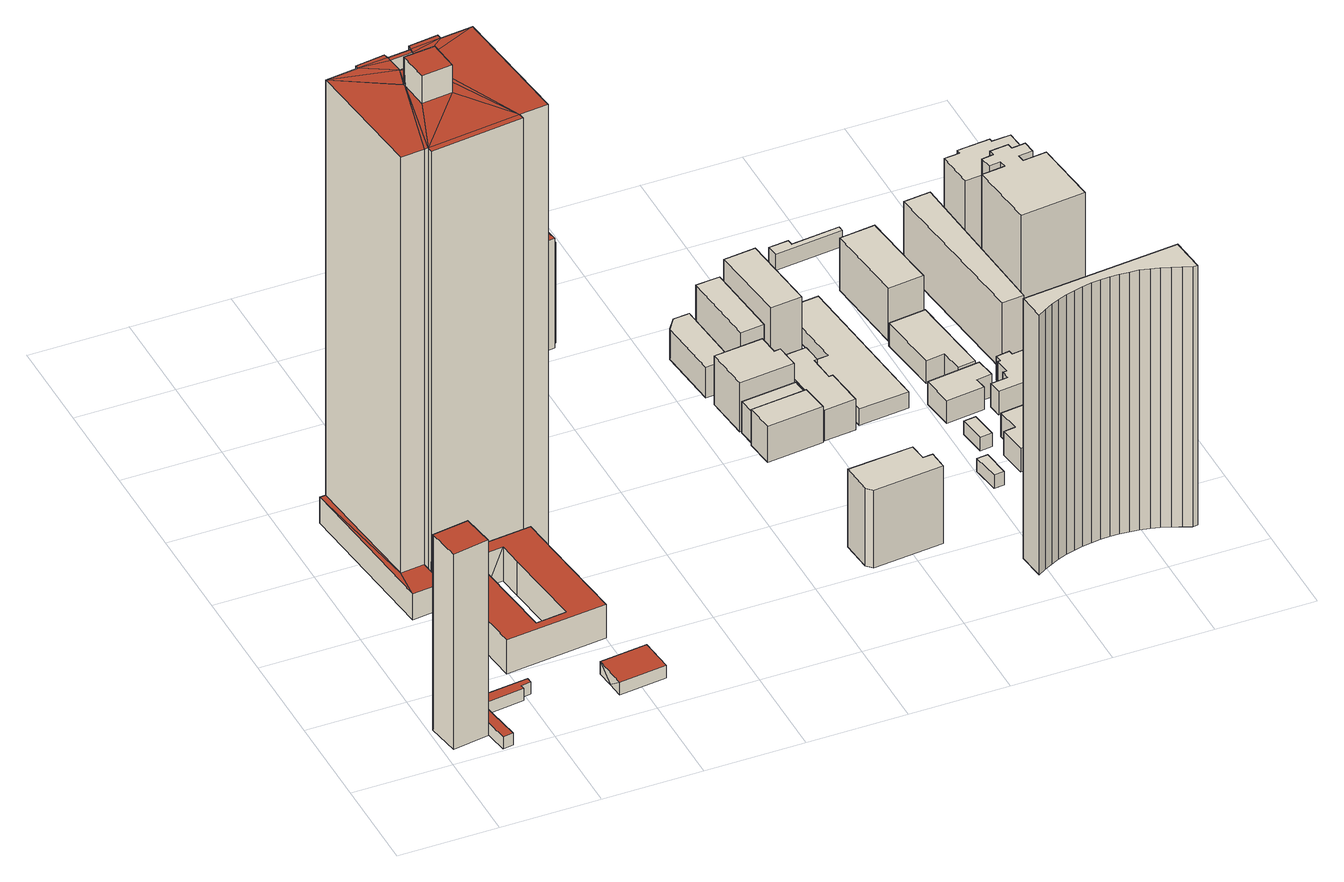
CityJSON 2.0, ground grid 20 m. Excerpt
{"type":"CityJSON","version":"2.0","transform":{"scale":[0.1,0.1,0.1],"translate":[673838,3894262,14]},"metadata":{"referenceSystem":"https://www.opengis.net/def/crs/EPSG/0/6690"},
"CityObjects":{
"building1":{"type":"Building","attributes":{"class":"3002","usage":"412","measuredHeight":44,"storeysAboveGround":1,"BuildingDetailAttribute.totalFloorArea":53.48,"BuildingDetailAttribute.buildingFootprintArea":53.48,"BuildingDetailAttribute.buildingRoofEdgeArea":53.48,"BuildingDetailAttribute.urbanPlanType":"21","BuildingDetailAttribute.landUseType":"211","BuildingDetailAttribute.surveyYear":2021,"BuildingIDAttribute.prefecture":"23","BuildingIDAttribute.city":"23102"},"address":[{"country":"日本","locality":"愛知県名古屋市"}],"geometry":[{"type":"Solid","lod":"2","boundaries":[[[[0,1,2,3]],[[1,4,5,2]],[[4,1,0,6]],[[6,0,3,7]],[[2,5,7,3]],[[4,6,7,5]]]],"semantics":{"surfaces":[{"type":"GroundSurface"},{"type":"WallSurface"},{"type":"RoofSurface"}],"values":[[0,1,1,1,1,2]]}}]},
"building2":{"type":"Building","attributes":{"class":"3003","usage":"412","measuredHeight":2.7,"storeysAboveGround":1,"BuildingDetailAttribute.totalFloorArea":40.53,"BuildingDetailAttribute.buildingFootprintArea":40.53,"BuildingDetailAttribute.buildingRoofEdgeArea":40.53,"BuildingDetailAttribute.urbanPlanType":"21","BuildingDetailAttribute.landUseType":"211","BuildingDetailAttribute.surveyYear":2021,"BuildingIDAttribute.prefecture":"23","BuildingIDAttribute.city":"23102"},"address":[{"country":"日本","locality":"愛知県名古屋市"}],"geometry":[{"type":"Solid","lod":"2","boundaries":[[[[8,9,10,11,12,13,14,15,16]],[[17,16,15,18]],[[13,19,14]],[[15,14,18]],[[14,19,18]],[[12,20,19,13]],[[20,12,11,21]],[[21,11,10,22]],[[9,23,22,10]],[[23,9,8,24]],[[16,17,24,8]],[[18,19,20,21,22,23,24,17]]]],"semantics":{"surfaces":[{"type":"GroundSurface"},{"type":"WallSurface"},{"type":"RoofSurface"}],"values":[[0,1,1,1,1,1,1,1,1,1,1,2]]}}]},
"building3":{"type":"Building","attributes":{"class":"3003","usage":"412","measuredHeight":7.5,"storeysAboveGround":1,"BuildingDetailAttribute.totalFloorArea":406.73,"BuildingDetailAttribute.buildingFootprintArea":406.73,"BuildingDetailAttribute.buildingRoofEdgeArea":406.73,"BuildingDetailAttribute.urbanPlanType":"21","BuildingDetailAttribute.landUseType":"211","BuildingDetailAttribute.surveyYear":2021,"BuildingIDAttribute.prefecture":"23","BuildingIDAttribute.city":"23102"},"address":[{"country":"日本","locality":"愛知県名古屋市"}],"geometry":[{"type":"Solid","lod":"2","boundaries":[[[[25,26,27,28,29,30,31],[32,33,34,35,36,37,38,39,40]],[[38,41,39]],[[40,39,42]],[[39,41,42]],[[36,43,37]],[[38,37,41]],[[37,43,41]],[[35,44,43,36]],[[45,26,25,46]],[[27,26,45]],[[47,28,27]],[[47,27,45]],[[46,25,31,48]],[[30,49,48,31]],[[29,50,49,30]],[[51,32,40,42]],[[52,33,32,51]],[[28,47,50,29]],[[34,33,52]],[[44,35,34]],[[44,34,52]],[[50,47,45,46,48,49],[41,43,44,52,51,42]]]],"semantics":{"surfaces":[{"type":"GroundSurface"},{"type":"WallSurface"},{"type":"RoofSurface"}],"values":[[0,1,1,1,1,1,1,1,1,1,1,1,1,1,1,1,1,1,1,1,1,2]]}}]},
"building4":{"type":"Building","attributes":{"class":"3002","usage":"412","measuredHeight":105.5,"storeysAboveGround":31,"BuildingDetailAttribute.totalFloorArea":27051.75,"BuildingDetailAttribute.buildingFootprintArea":872.64,"BuildingDetailAttribute.buildingRoofEdgeArea":872.64,"BuildingDetailAttribute.urbanPlanType":"21","BuildingDetailAttribute.landUseType":"211","BuildingDetailAttribute.surveyYear":2021,"BuildingIDAttribute.prefecture":"23","BuildingIDAttribute.city":"23102"},"address":[{"country":"日本","locality":"愛知県名古屋市東区泉一丁目１２０７"}],"geometry":[{"type":"Solid","lod":"2","boundaries":[[[[53,54,55,56,57,58,59,60,61,62,63,64,65,66,67,68,69,70,71,72,73,74,75]],[[76,77,78]],[[78,77,79]],[[79,77,80,81]],[[77,82,83,84]],[[77,76,85]],[[77,85,82]],[[84,83,86,87]],[[81,80,87,86]],[[70,88,71]],[[72,71,89]],[[71,88,89]],[[69,90,88,70]],[[91,92,93,94]],[[95,96,94,93]],[[97,98,96,95]],[[68,99,90,69]],[[67,100,99,68]],[[66,65,101]],[[100,67,66]],[[100,66,101]],[[102,103,101,65]],[[64,102,65]],[[63,104,102,64]],[[103,102,105,106]],[[106,105,107,108]],[[108,107,59,109]],[[107,60,59]],[[109,59,58,110]],[[110,58,57,111]],[[56,112,111,57]],[[112,56,55,113]],[[53,114,54]],[[55,54,113]],[[54,114,113]],[[75,115,114,53]],[[74,116,115,75]],[[73,117,116,74]],[[117,73,72,89]],[[104,63,62,118]],[[118,62,61,119]],[[60,107,119,61]],[[98,97,92,91]],[[77,84,87,80]],[[91,94,115]],[[94,112,113,114]],[[89,91,115]],[[117,89,115,116]],[[88,91,89]],[[115,94,114]],[[109,110,111,112]],[[100,101,90,99]],[[90,101,98]],[[101,103,96]],[[98,101,96]],[[90,98,91,88]],[[96,79,81]],[[94,81,112]],[[94,96,81]],[[82,109,83]],[[83,109,86]],[[86,109,112]],[[81,86,112]],[[76,78,96]],[[103,76,96]],[[76,103,85]],[[103,106,108,85]],[[108,109,82]],[[85,108,82]],[[78,79,96]],[[105,118,119,107]],[[102,104,105]],[[104,118,105]],[[97,95,93,92]]]],"semantics":{"surfaces":[{"type":"GroundSurface"},{"type":"WallSurface"},{"type":"RoofSurface"}],"values":[[0,1,1,1,1,1,1,1,1,1,1,1,1,1,1,1,1,1,1,1,1,1,1,1,1,1,1,1,1,1,1,1,1,1,1,1,1,1,1,1,1,1,1,2,2,2,2,2,2,2,2,2,2,2,2,2,2,2,2,2,2,2,2,2,2,2,2,2,2,2,2,2,2,2]]}}]},
"building5":{"type":"Building","attributes":{"class":"3001","usage":"401","measuredHeight":2.8,"storeysAboveGround":1,"BuildingDetailAttribute.totalFloorArea":68.76,"BuildingDetailAttribute.buildingFootprintArea":68.76,"BuildingDetailAttribute.buildingRoofEdgeArea":68.76,"BuildingDetailAttribute.urbanPlanType":"21","BuildingDetailAttribute.landUseType":"212","BuildingDetailAttribute.surveyYear":2021,"BuildingIDAttribute.prefecture":"23","BuildingIDAttribute.city":"23102"},"address":[{"country":"日本","locality":"愛知県名古屋市"}],"geometry":[{"type":"Solid","lod":"2","boundaries":[[[[120,121,122,123,124]],[[122,125,126,123]],[[121,120,127]],[[125,122,121]],[[125,121,127]],[[127,120,124,128]],[[123,126,128,124]],[[125,127,128,126]]]],"semantics":{"surfaces":[{"type":"GroundSurface"},{"type":"WallSurface"},{"type":"RoofSurface"}],"values":[[0,1,1,1,1,1,1,2]]}}]},
"building6":{"type":"Building","attributes":{"class":"3003","usage":"412","measuredHeight":3.6,"storeysAboveGround":1,"BuildingDetailAttribute.totalFloorArea":68.07,"BuildingDetailAttribute.buildingFootprintArea":68.07,"BuildingDetailAttribute.buildingRoofEdgeArea":68.07,"BuildingDetailAttribute.urbanPlanType":"21","BuildingDetailAttribute.landUseType":"211","BuildingDetailAttribute.surveyYear":2021,"BuildingIDAttribute.prefecture":"23","BuildingIDAttribute.city":"23102"},"address":[{"country":"日本","locality":"愛知県名古屋市"}],"geometry":[{"type":"Solid","lod":"2","boundaries":[[[[129,130,131,132,133,134]],[[131,135,132]],[[133,132,136]],[[132,135,136]],[[130,129,137]],[[135,131,130]],[[135,130,137]],[[137,129,134,138]],[[133,136,138,134]],[[135,137,138,136]]]],"semantics":{"surfaces":[{"type":"GroundSurface"},{"type":"WallSurface"},{"type":"RoofSurface"}],"values":[[0,1,1,1,1,1,1,1,1,2]]}}]},
"building7":{"type":"Building","attributes":{"class":"3002","usage":"401","measuredHeight":9.6,"storeysAboveGround":3,"BuildingDetailAttribute.totalFloorArea":120.57,"BuildingDetailAttribute.buildingFootprintArea":40.19,"BuildingDetailAttribute.buildingRoofEdgeArea":40.19,"BuildingDetailAttribute.urbanPlanType":"21","BuildingDetailAttribute.landUseType":"212","BuildingDetailAttribute.surveyYear":2021,"BuildingIDAttribute.prefecture":"23","BuildingIDAttribute.city":"23102"},"address":[{"country":"日本","locality":"愛知県名古屋市"}],"geometry":[{"type":"Solid","lod":"2","boundaries":[[[[139,140,141,142,143,144]],[[141,145,146,142]],[[140,139,147]],[[145,141,140]],[[145,140,147]],[[147,139,144,148]],[[142,146,143]],[[144,143,148]],[[143,146,148]],[[145,147,148,146]]]],"semantics":{"surfaces":[{"type":"GroundSurface"},{"type":"WallSurface"},{"type":"RoofSurface"}],"values":[[0,1,1,1,1,1,1,1,1,2]]}}]},
"building8":{"type":"Building","attributes":{"class":"3002","usage":"414","measuredHeight":27.9,"storeysAboveGround":9,"BuildingDetailAttribute.totalFloorArea":1852.82,"BuildingDetailAttribute.buildingFootprintArea":205.87,"BuildingDetailAttribute.buildingRoofEdgeArea":205.87,"BuildingDetailAttribute.urbanPlanType":"21","BuildingDetailAttribute.landUseType":"211","BuildingDetailAttribute.surveyYear":2021,"BuildingIDAttribute.prefecture":"23","BuildingIDAttribute.city":"23102"},"address":[{"country":"日本","locality":"愛知県名古屋市"}],"geometry":[{"type":"Solid","lod":"2","boundaries":[[[[149,150,151,152,153,154,155,156,157,158,159,160,161,162,163,164,165]],[[149,166,167,150]],[[165,168,166,149]],[[163,169,164]],[[164,169,170]],[[168,164,170]],[[165,164,168]],[[151,150,167]],[[171,152,151]],[[171,151,167]],[[158,172,173,159]],[[157,174,172,158]],[[174,157,156,175]],[[175,156,155,176]],[[177,175,176]],[[176,155,154,178]],[[179,180,181]],[[160,182,180,161]],[[180,182,181]],[[161,180,162]],[[163,162,169]],[[162,180,169]],[[159,173,182,160]],[[178,154,153,183]],[[175,177,184,185]],[[185,184,179]],[[168,170,171]],[[171,170,183]],[[152,171,153]],[[153,171,183]],[[166,168,171,167]],[[174,175,173]],[[172,174,173]],[[173,175,185]],[[173,185,179]],[[173,179,181]],[[182,173,181]],[[177,176,186,184]],[[176,178,186]],[[186,178,183]],[[170,186,183]],[[184,186,169]],[[180,179,169]],[[179,184,169]],[[169,186,170]]]],"semantics":{"surfaces":[{"type":"GroundSurface"},{"type":"WallSurface"},{"type":"RoofSurface"}],"values":[[0,1,1,1,1,1,1,1,1,1,1,1,1,1,1,1,1,1,1,1,1,1,1,1,1,1,1,1,1,1,2,2,2,2,2,2,2,2,2,2,2,2,2,2,2]]}}]},
"building9":{"type":"Building","attributes":{"class":"3002","usage":"401","measuredHeight":21.5,"storeysAboveGround":5,"BuildingDetailAttribute.totalFloorArea":544.57,"BuildingDetailAttribute.buildingFootprintArea":108.91,"BuildingDetailAttribute.buildingRoofEdgeArea":108.91,"BuildingDetailAttribute.urbanPlanType":"21","BuildingDetailAttribute.landUseType":"212","BuildingDetailAttribute.surveyYear":2021,"BuildingIDAttribute.prefecture":"23","BuildingIDAttribute.city":"23102"},"address":[{"country":"日本","locality":"愛知県名古屋市"}],"geometry":[{"type":"Solid","lod":"1","boundaries":[[[[187,188,189,190,191,192,193]],[[192,194,195,193]],[[191,196,194,192]],[[190,197,196,191]],[[189,198,197,190]],[[188,199,198,189]],[[187,200,199,188]],[[193,195,200,187]],[[194,196,197,198,199,200,195]]]]}]},
"building10":{"type":"Building","attributes":{"class":"3001","usage":"402","measuredHeight":10.1,"storeysAboveGround":2,"BuildingDetailAttribute.totalFloorArea":133.74,"BuildingDetailAttribute.buildingFootprintArea":66.87,"BuildingDetailAttribute.buildingRoofEdgeArea":66.87,"BuildingDetailAttribute.urbanPlanType":"21","BuildingDetailAttribute.landUseType":"212","BuildingDetailAttribute.surveyYear":2021,"BuildingIDAttribute.prefecture":"23","BuildingIDAttribute.city":"23102"},"address":[{"country":"日本","locality":"愛知県名古屋市"}],"geometry":[{"type":"Solid","lod":"1","boundaries":[[[[201,202,203,204]],[[203,205,206,204]],[[202,207,205,203]],[[201,208,207,202]],[[204,206,208,201]],[[205,207,208,206]]]]}]},
"building11":{"type":"Building","attributes":{"class":"3001","usage":"413","measuredHeight":8,"storeysAboveGround":2,"BuildingDetailAttribute.totalFloorArea":84.45,"BuildingDetailAttribute.buildingFootprintArea":42.22,"BuildingDetailAttribute.buildingRoofEdgeArea":42.22,"BuildingDetailAttribute.urbanPlanType":"21","BuildingDetailAttribute.landUseType":"212","BuildingDetailAttribute.surveyYear":2021,"BuildingIDAttribute.prefecture":"23","BuildingIDAttribute.city":"23102"},"address":[{"country":"日本","locality":"愛知県名古屋市"}],"geometry":[{"type":"Solid","lod":"1","boundaries":[[[[209,210,211,212]],[[211,213,214,212]],[[210,215,213,211]],[[209,216,215,210]],[[212,214,216,209]],[[213,215,216,214]]]]}]},
"building12":{"type":"Building","attributes":{"class":"3001","usage":"413","measuredHeight":8.9,"storeysAboveGround":2,"BuildingDetailAttribute.totalFloorArea":152.44,"BuildingDetailAttribute.buildingFootprintArea":76.22,"BuildingDetailAttribute.buildingRoofEdgeArea":76.22,"BuildingDetailAttribute.urbanPlanType":"21","BuildingDetailAttribute.landUseType":"212","BuildingDetailAttribute.surveyYear":2021,"BuildingIDAttribute.prefecture":"23","BuildingIDAttribute.city":"23102"},"address":[{"country":"日本","locality":"愛知県名古屋市"}],"geometry":[{"type":"Solid","lod":"1","boundaries":[[[[217,218,219,220,221]],[[220,222,223,221]],[[219,224,222,220]],[[218,225,224,219]],[[217,226,225,218]],[[221,223,226,217]],[[222,224,225,226,223]]]]}]},
"building13":{"type":"Building","attributes":{"class":"3002","usage":"401","measuredHeight":13,"storeysAboveGround":3,"BuildingDetailAttribute.totalFloorArea":289.92,"BuildingDetailAttribute.buildingFootprintArea":96.64,"BuildingDetailAttribute.buildingRoofEdgeArea":96.64,"BuildingDetailAttribute.urbanPlanType":"21","BuildingDetailAttribute.landUseType":"212","BuildingDetailAttribute.surveyYear":2021,"BuildingIDAttribute.prefecture":"23","BuildingIDAttribute.city":"23102"},"address":[{"country":"日本","locality":"愛知県名古屋市"}],"geometry":[{"type":"Solid","lod":"1","boundaries":[[[[227,228,229,230,231,232]],[[231,233,234,232]],[[230,235,233,231]],[[229,236,235,230]],[[228,237,236,229]],[[227,238,237,228]],[[232,234,238,227]],[[233,235,236,237,238,234]]]]}]},
"building14":{"type":"Building","attributes":{"class":"3002","usage":"401","measuredHeight":13.8,"storeysAboveGround":4,"BuildingDetailAttribute.totalFloorArea":308.63,"BuildingDetailAttribute.buildingFootprintArea":77.16,"BuildingDetailAttribute.buildingRoofEdgeArea":77.16,"BuildingDetailAttribute.urbanPlanType":"21","BuildingDetailAttribute.landUseType":"212","BuildingDetailAttribute.surveyYear":2021,"BuildingIDAttribute.prefecture":"23","BuildingIDAttribute.city":"23102"},"address":[{"country":"日本","locality":"愛知県名古屋市"}],"geometry":[{"type":"Solid","lod":"1","boundaries":[[[[239,240,241,242]],[[241,243,244,242]],[[240,245,243,241]],[[239,246,245,240]],[[242,244,246,239]],[[243,245,246,244]]]]}]},
"building15":{"type":"Building","attributes":{"class":"3001","usage":"401","measuredHeight":8.9,"storeysAboveGround":2,"BuildingDetailAttribute.totalFloorArea":220.15,"BuildingDetailAttribute.buildingFootprintArea":110.07,"BuildingDetailAttribute.buildingRoofEdgeArea":110.07,"BuildingDetailAttribute.urbanPlanType":"21","BuildingDetailAttribute.landUseType":"212","BuildingDetailAttribute.surveyYear":2021,"BuildingIDAttribute.prefecture":"23","BuildingIDAttribute.city":"23102"},"address":[{"country":"日本","locality":"愛知県名古屋市"}],"geometry":[{"type":"Solid","lod":"1","boundaries":[[[[247,248,249,250,251,252,253,254]],[[253,255,256,254]],[[252,257,255,253]],[[251,258,257,252]],[[250,259,258,251]],[[249,260,259,250]],[[248,261,260,249]],[[247,262,261,248]],[[254,256,262,247]],[[255,257,258,259,260,261,262,256]]]]}]},
"building16":{"type":"Building","attributes":{"class":"3002","usage":"401","measuredHeight":16.8,"storeysAboveGround":5,"BuildingDetailAttribute.totalFloorArea":537.9,"BuildingDetailAttribute.buildingFootprintArea":107.58,"BuildingDetailAttribute.buildingRoofEdgeArea":107.58,"BuildingDetailAttribute.urbanPlanType":"21","BuildingDetailAttribute.landUseType":"212","BuildingDetailAttribute.surveyYear":2021,"BuildingIDAttribute.prefecture":"23","BuildingIDAttribute.city":"23102"},"address":[{"country":"日本","locality":"愛知県名古屋市"}],"geometry":[{"type":"Solid","lod":"1","boundaries":[[[[263,264,265,266]],[[265,267,268,266]],[[264,269,267,265]],[[263,270,269,264]],[[266,268,270,263]],[[267,269,270,268]]]]}]},
"building17":{"type":"Building","attributes":{"class":"9999","usage":"461","measuredHeight":3,"storeysAboveGround":9999,"BuildingDetailAttribute.totalFloorArea":-9999,"BuildingDetailAttribute.buildingFootprintArea":-9999,"BuildingDetailAttribute.buildingRoofEdgeArea":12.7,"BuildingDetailAttribute.urbanPlanType":"21","BuildingDetailAttribute.landUseType":"222","BuildingDetailAttribute.surveyYear":2021,"BuildingIDAttribute.prefecture":"23","BuildingIDAttribute.city":"23102"},"geometry":[{"type":"Solid","lod":"1","boundaries":[[[[271,272,273,274]],[[273,275,276,274]],[[272,277,275,273]],[[271,278,277,272]],[[274,276,278,271]],[[275,277,278,276]]]]}]},
"building18":{"type":"Building","attributes":{"class":"3003","usage":"431","measuredHeight":3.9,"storeysAboveGround":2,"BuildingDetailAttribute.totalFloorArea":557.17,"BuildingDetailAttribute.buildingFootprintArea":278.58,"BuildingDetailAttribute.buildingRoofEdgeArea":278.58,"BuildingDetailAttribute.urbanPlanType":"21","BuildingDetailAttribute.landUseType":"213","BuildingDetailAttribute.surveyYear":2021,"BuildingIDAttribute.prefecture":"23","BuildingIDAttribute.city":"23102"},"address":[{"country":"日本","locality":"愛知県名古屋市"}],"geometry":[{"type":"Solid","lod":"1","boundaries":[[[[279,280,281,282,283,284]],[[283,285,286,284]],[[282,287,285,283]],[[281,288,287,282]],[[280,289,288,281]],[[279,290,289,280]],[[284,286,290,279]],[[285,287,288,289,290,286]]]]}]},
"building19":{"type":"Building","attributes":{"class":"9999","usage":"414","measuredHeight":61.5,"storeysAboveGround":4,"BuildingDetailAttribute.totalFloorArea":459.94,"BuildingDetailAttribute.buildingFootprintArea":114.99,"BuildingDetailAttribute.buildingRoofEdgeArea":114.99,"BuildingDetailAttribute.urbanPlanType":"21","BuildingDetailAttribute.landUseType":"211","BuildingDetailAttribute.surveyYear":2021,"BuildingIDAttribute.prefecture":"23","BuildingIDAttribute.city":"23102"},"address":[{"country":"日本","locality":"愛知県名古屋市"}],"geometry":[{"type":"Solid","lod":"1","boundaries":[[[[291,292,293,294,295,296,297,298,299,300,301,302,303,304,305,306,307,308,309,310,311]],[[310,312,313,311]],[[309,314,312,310]],[[308,315,314,309]],[[307,316,315,308]],[[306,317,316,307]],[[305,318,317,306]],[[304,319,318,305]],[[303,320,319,304]],[[302,321,320,303]],[[301,322,321,302]],[[300,323,322,301]],[[299,324,323,300]],[[298,325,324,299]],[[297,326,325,298]],[[296,327,326,297]],[[295,328,327,296]],[[294,329,328,295]],[[293,330,329,294]],[[292,331,330,293]],[[291,332,331,292]],[[311,313,332,291]],[[312,314,315,316,317,318,319,320,321,322,323,324,325,326,327,328,329,330,331,332,313]]]]}]},
"building20":{"type":"Building","attributes":{"class":"9999","usage":"461","measuredHeight":3.1,"storeysAboveGround":9999,"BuildingDetailAttribute.totalFloorArea":-9999,"BuildingDetailAttribute.buildingFootprintArea":-9999,"BuildingDetailAttribute.buildingRoofEdgeArea":14.15,"BuildingDetailAttribute.urbanPlanType":"21","BuildingDetailAttribute.landUseType":"211","BuildingDetailAttribute.surveyYear":2021,"BuildingIDAttribute.prefecture":"23","BuildingIDAttribute.city":"23102"},"geometry":[{"type":"Solid","lod":"1","boundaries":[[[[333,334,335,336]],[[335,337,338,336]],[[334,339,337,335]],[[333,340,339,334]],[[336,338,340,333]],[[337,339,340,338]]]]}]},
"building21":{"type":"Building","attributes":{"class":"3001","usage":"411","measuredHeight":7.1,"storeysAboveGround":2,"BuildingDetailAttribute.totalFloorArea":126.81,"BuildingDetailAttribute.buildingFootprintArea":63.4,"BuildingDetailAttribute.buildingRoofEdgeArea":63.4,"BuildingDetailAttribute.urbanPlanType":"21","BuildingDetailAttribute.landUseType":"211","BuildingDetailAttribute.surveyYear":2021,"BuildingIDAttribute.prefecture":"23","BuildingIDAttribute.city":"23102"},"address":[{"country":"日本","locality":"愛知県名古屋市"}],"geometry":[{"type":"Solid","lod":"1","boundaries":[[[[341,342,343,344,345,346]],[[345,347,348,346]],[[344,349,347,345]],[[343,350,349,344]],[[342,351,350,343]],[[341,352,351,342]],[[346,348,352,341]],[[347,349,350,351,352,348]]]]}]},
"building22":{"type":"Building","attributes":{"class":"3001","usage":"411","measuredHeight":11.1,"storeysAboveGround":1,"BuildingDetailAttribute.totalFloorArea":114.13,"BuildingDetailAttribute.buildingFootprintArea":114.13,"BuildingDetailAttribute.buildingRoofEdgeArea":114.13,"BuildingDetailAttribute.urbanPlanType":"21","BuildingDetailAttribute.landUseType":"211","BuildingDetailAttribute.surveyYear":2021,"BuildingIDAttribute.prefecture":"23","BuildingIDAttribute.city":"23102"},"address":[{"country":"日本","locality":"愛知県名古屋市"}],"geometry":[{"type":"Solid","lod":"1","boundaries":[[[[353,354,355,356,357,358]],[[357,359,360,358]],[[356,361,359,357]],[[355,362,361,356]],[[354,363,362,355]],[[353,364,363,354]],[[358,360,364,353]],[[359,361,362,363,364,360]]]]}]},
"building23":{"type":"Building","attributes":{"class":"3003","usage":"412","measuredHeight":3.6,"storeysAboveGround":1,"BuildingDetailAttribute.totalFloorArea":21.12,"BuildingDetailAttribute.buildingFootprintArea":21.12,"BuildingDetailAttribute.buildingRoofEdgeArea":21.12,"BuildingDetailAttribute.urbanPlanType":"21","BuildingDetailAttribute.landUseType":"211","BuildingDetailAttribute.surveyYear":2021,"BuildingIDAttribute.prefecture":"23","BuildingIDAttribute.city":"23102"},"address":[{"country":"日本","locality":"愛知県名古屋市"}],"geometry":[{"type":"Solid","lod":"1","boundaries":[[[[365,366,367,368,369,370]],[[369,371,372,370]],[[368,373,371,369]],[[367,374,373,368]],[[366,375,374,367]],[[365,376,375,366]],[[370,372,376,365]],[[371,373,374,375,376,372]]]]}]},
"building24":{"type":"Building","attributes":{"class":"3002","usage":"401","measuredHeight":13.8,"storeysAboveGround":3,"BuildingDetailAttribute.totalFloorArea":372.93,"BuildingDetailAttribute.buildingFootprintArea":124.31,"BuildingDetailAttribute.buildingRoofEdgeArea":124.31,"BuildingDetailAttribute.urbanPlanType":"21","BuildingDetailAttribute.landUseType":"212","BuildingDetailAttribute.surveyYear":2021,"BuildingIDAttribute.prefecture":"23","BuildingIDAttribute.city":"23102"},"address":[{"country":"日本","locality":"愛知県名古屋市"}],"geometry":[{"type":"Solid","lod":"1","boundaries":[[[[377,378,379,380,381]],[[380,382,383,381]],[[379,384,382,380]],[[378,385,384,379]],[[377,386,385,378]],[[381,383,386,377]],[[382,384,385,386,383]]]]}]},
"building25":{"type":"Building","attributes":{"class":"3001","usage":"411","measuredHeight":8.3,"storeysAboveGround":2,"BuildingDetailAttribute.totalFloorArea":637.81,"BuildingDetailAttribute.buildingFootprintArea":318.91,"BuildingDetailAttribute.buildingRoofEdgeArea":318.91,"BuildingDetailAttribute.urbanPlanType":"21","BuildingDetailAttribute.landUseType":"211","BuildingDetailAttribute.surveyYear":2021,"BuildingIDAttribute.prefecture":"23","BuildingIDAttribute.city":"23102"},"address":[{"country":"日本","locality":"愛知県名古屋市"}],"geometry":[{"type":"Solid","lod":"1","boundaries":[[[[387,388,389,390,391,392,393,394,395,396,397,398,399,400,401,402,403,404,405,406,407,408,409,410,411,412,413,414,415,416,417,418,419,420,421]],[[420,422,423,421]],[[419,424,422,420]],[[418,425,424,419]],[[417,426,425,418]],[[416,427,426,417]],[[415,428,427,416]],[[414,429,428,415]],[[413,430,429,414]],[[412,431,430,413]],[[411,432,431,412]],[[410,433,432,411]],[[409,434,433,410]],[[408,435,434,409]],[[407,436,435,408]],[[406,437,436,407]],[[405,438,437,406]],[[404,439,438,405]],[[403,440,439,404]],[[402,441,440,403]],[[401,442,441,402]],[[400,443,442,401]],[[399,444,443,400]],[[398,445,444,399]],[[397,446,445,398]],[[396,447,446,397]],[[395,448,447,396]],[[394,449,448,395]],[[393,450,449,394]],[[392,451,450,393]],[[391,452,451,392]],[[390,453,452,391]],[[389,454,453,390]],[[388,455,454,389]],[[387,456,455,388]],[[421,423,456,387]],[[422,424,425,426,427,428,429,430,431,432,433,434,435,436,437,438,439,440,441,442,443,444,445,446,447,448,449,450,451,452,453,454,455,456,423]]]]}]},
"building26":{"type":"Building","attributes":{"class":"3002","usage":"414","measuredHeight":23.2,"storeysAboveGround":5,"BuildingDetailAttribute.totalFloorArea":852.37,"BuildingDetailAttribute.buildingFootprintArea":170.47,"BuildingDetailAttribute.buildingRoofEdgeArea":170.47,"BuildingDetailAttribute.urbanPlanType":"21","BuildingDetailAttribute.landUseType":"211","BuildingDetailAttribute.surveyYear":2021,"BuildingIDAttribute.prefecture":"23","BuildingIDAttribute.city":"23102"},"address":[{"country":"日本","locality":"愛知県名古屋市"}],"geometry":[{"type":"Solid","lod":"1","boundaries":[[[[457,458,459,460]],[[459,461,462,460]],[[458,463,461,459]],[[457,464,463,458]],[[460,462,464,457]],[[461,463,464,462]]]]}]},
"building27":{"type":"Building","attributes":{"class":"3001","usage":"414","measuredHeight":31.3,"storeysAboveGround":10,"BuildingDetailAttribute.totalFloorArea":2149.31,"BuildingDetailAttribute.buildingFootprintArea":214.93,"BuildingDetailAttribute.buildingRoofEdgeArea":214.93,"BuildingDetailAttribute.urbanPlanType":"21","BuildingDetailAttribute.landUseType":"211","BuildingDetailAttribute.surveyYear":2021,"BuildingIDAttribute.prefecture":"23","BuildingIDAttribute.city":"23102"},"address":[{"country":"日本","locality":"愛知県名古屋市"}],"geometry":[{"type":"Solid","lod":"1","boundaries":[[[[465,466,467,468,469,470,471,472,473,474,475,476,477,478,479,480]],[[479,481,482,480]],[[478,483,481,479]],[[477,484,483,478]],[[476,485,484,477]],[[475,486,485,476]],[[474,487,486,475]],[[473,488,487,474]],[[472,489,488,473]],[[471,490,489,472]],[[470,491,490,471]],[[469,492,491,470]],[[468,493,492,469]],[[467,494,493,468]],[[466,495,494,467]],[[465,496,495,466]],[[480,482,496,465]],[[481,483,484,485,486,487,488,489,490,491,492,493,494,495,496,482]]]]}]},
"building28":{"type":"Building","attributes":{"class":"9999","usage":"414","measuredHeight":27.9,"storeysAboveGround":8,"BuildingDetailAttribute.totalFloorArea":881.89,"BuildingDetailAttribute.buildingFootprintArea":110.24,"BuildingDetailAttribute.buildingRoofEdgeArea":110.24,"BuildingDetailAttribute.urbanPlanType":"21","BuildingDetailAttribute.landUseType":"211","BuildingDetailAttribute.surveyYear":2021,"BuildingIDAttribute.prefecture":"23","BuildingIDAttribute.city":"23102"},"address":[{"country":"日本","locality":"愛知県名古屋市"}],"geometry":[{"type":"Solid","lod":"1","boundaries":[[[[497,498,499,500,501,502,503,504]],[[503,505,506,504]],[[502,507,505,503]],[[501,508,507,502]],[[500,509,508,501]],[[499,510,509,500]],[[498,511,510,499]],[[497,512,511,498]],[[504,506,512,497]],[[505,507,508,509,510,511,512,506]]]]}]}
},
"vertices":[
[20,40,1],[10,108,1],[83,119,1],[93,52,1],[10,108,441],[83,119,441],[20,40,441],[93,52,441],
[193,119,1],[107,108,1],[122,9,1],[101,6,1],[83,128,1],[211,143,1],[211,137,1],[212,131,1],[192,128,1],[192,128,28],[212,131,28],[211,143,28],[83,128,28],[101,6,28],[122,9,28],[107,108,28],[193,119,28],
[196,200,3],[176,385,3],[171,423,3],[167,462,3],[371,484,3],[379,409,3],[400,222,3],[307,400,3],[302,449,3],[271,446,3],[240,442,3],[245,393,3],[255,309,3],[264,224,3],[295,228,3],[326,231,3],[264,224,79],[326,231,79],[245,393,79],[240,442,79],[176,385,79],[196,200,79],[167,462,79],[400,222,79],[379,409,79],[371,484,79],[307,400,79],[302,449,79],
[386,768,7],[400,637,7],[415,506,7],[357,500,7],[358,488,7],[170,467,7],[169,479,7],[160,478,7],[167,414,7],[106,407,7],[71,733,7],[83,734,7],[150,742,7],[150,746,7],[149,750,7],[209,758,7],[211,748,7],[257,753,7],[259,754,7],[260,754,7],[259,764,7],[319,771,7],[321,761,7],[205,665,1000],[205,665,1062],[206,665,1000],[207,665,1000],[268,671,1062],[268,671,1000],[206,659,1000],[211,602,1000],[211,602,1062],[205,664,1000],[274,608,1000],[274,608,1062],[257,753,1000],[260,754,1000],[211,748,1000],[258,744,1000],[258,744,959],[261,713,959],[261,713,1000],[216,707,959],[216,707,1000],[212,739,959],[212,739,1000],[209,758,1000],[149,750,1000],[150,742,1000],[83,734,65],[83,734,1000],[71,733,65],[112,473,65],[112,473,1000],[160,478,65],[160,478,1000],[169,479,1000],[170,467,1000],[358,488,1000],[357,500,1000],[415,506,1000],[386,768,1000],[321,761,1000],[319,771,1000],[259,764,1000],[106,407,65],[167,414,65],
[354,60,4],[351,95,4],[347,130,4],[443,141,4],[450,71,4],[347,130,32],[443,141,32],[354,60,32],[450,71,32],
[348,767,9],[342,816,9],[337,864,9],[369,868,9],[402,872,9],[413,774,9],[337,864,45],[402,872,45],[348,767,45],[413,774,45],
[504,998,9],[501,1035,9],[497,1072,9],[559,1078,9],[563,1041,9],[567,1004,9],[497,1072,104],[559,1078,104],[504,998,104],[567,1004,104],
[649,1207,10],[669,1034,10],[664,1034,10],[660,1033,10],[661,1021,10],[572,1011,10],[570,1035,10],[551,1200,10],[548,1227,10],[613,1234,10],[614,1227,10],[634,1230,10],[637,1210,10],[637,1208,10],[637,1206,10],[639,1206,10],[641,1206,10],[649,1207,236],[669,1034,236],[641,1206,236],[637,1206,257],[641,1206,257],[660,1033,236],[613,1234,265],[614,1227,265],[548,1227,265],[551,1200,265],[570,1035,289],[551,1200,289],[572,1011,257],[632,1209,265],[637,1210,257],[637,1210,265],[634,1230,265],[661,1021,257],[616,1207,289],[616,1207,265],[634,1042,289],
[1037,260,5],[1057,262,5],[1060,223,5],[918,209,5],[906,220,5],[901,284,5],[1033,296,5],[901,284,180],[1033,296,180],[906,220,180],[918,209,180],[1060,223,180],[1057,262,180],[1037,260,180],
[977,632,9],[984,574,9],[870,562,9],[864,620,9],[870,562,90],[864,620,90],[984,574,90],[977,632,90],
[867,622,10],[863,659,10],[974,671,10],[978,633,10],[974,671,80],[978,633,80],[863,659,80],[867,622,80],
[897,781,11],[846,776,11],[834,905,11],[851,929,11],[884,932,11],[851,929,80],[884,932,80],[834,905,80],[846,776,80],[897,781,80],
[955,722,10],[968,724,10],[973,674,10],[861,663,10],[852,754,10],[951,764,10],[852,754,120],[951,764,120],[861,663,120],[973,674,120],[968,724,120],[955,722,120],
[912,772,12],[897,932,12],[945,936,12],[960,777,12],[945,936,140],[960,777,140],[897,932,140],[912,772,140],
[1035,662,11],[1043,663,11],[1051,582,11],[986,575,11],[968,749,11],[1033,756,11],[1037,716,11],[1030,715,11],[1037,716,80],[1030,715,80],[1033,756,80],[968,749,80],[986,575,80],[1051,582,80],[1043,663,80],[1035,662,80],
[969,768,12],[951,932,12],[1016,939,12],[1033,775,12],[1016,939,180],[1033,775,180],[951,932,180],[969,768,180],
[1206,326,10],[1198,383,10],[1220,385,10],[1227,328,10],[1220,385,40],[1227,328,40],[1198,383,40],[1206,326,40],
[1162,598,13],[1061,588,13],[1045,751,13],[1075,754,13],[1059,911,13],[1130,918,13],[1059,911,50],[1130,918,50],[1075,754,50],[1045,751,50],[1061,588,50],[1162,598,50],
[1495,85,5],[1485,84,5],[1468,92,5],[1450,99,5],[1432,106,5],[1414,111,5],[1395,115,5],[1376,117,5],[1357,119,5],[1339,119,5],[1320,118,5],[1301,116,5],[1282,113,5],[1264,108,5],[1246,103,5],[1228,96,5],[1211,88,5],[1194,79,5],[1178,69,5],[1172,125,5],[1488,156,5],[1172,125,590],[1488,156,590],[1178,69,590],[1194,79,590],[1211,88,590],[1228,96,590],[1246,103,590],[1264,108,590],[1282,113,590],[1301,116,590],[1320,118,590],[1339,119,590],[1357,119,590],[1376,117,590],[1395,115,590],[1414,111,590],[1432,106,590],[1450,99,590],[1468,92,590],[1485,84,590],[1495,85,590],
[1229,437,9],[1222,493,9],[1247,496,9],[1254,440,9],[1247,496,39],[1254,440,39],[1222,493,39],[1229,437,39],
[1307,613,9],[1313,572,9],[1282,568,9],[1285,544,9],[1208,534,9],[1200,599,9],[1208,534,60],[1200,599,60],[1285,544,60],[1282,568,60],[1313,572,60],[1307,613,60],
[1302,619,9],[1266,614,9],[1260,660,9],[1222,655,9],[1207,783,9],[1282,792,9],[1207,783,60],[1282,792,60],[1222,655,60],[1260,660,60],[1266,614,60],[1302,619,60],
[1149,1076,14],[1247,1087,14],[1248,1075,14],[1111,1060,14],[1108,1084,14],[1148,1088,14],[1108,1084,50],[1148,1088,50],[1111,1060,50],[1248,1075,50],[1247,1087,50],[1149,1076,50],
[1278,846,12],[1283,801,12],[1210,793,12],[1192,963,12],[1264,971,12],[1192,963,130],[1264,971,130],[1210,793,130],[1283,801,130],[1278,846,130],
[1370,611,7],[1434,619,7],[1435,606,7],[1446,607,7],[1454,539,7],[1382,530,7],[1389,476,7],[1431,481,7],[1430,488,7],[1489,496,7],[1493,466,7],[1437,459,7],[1447,375,7],[1398,369,7],[1394,360,7],[1388,354,7],[1379,351,7],[1369,352,7],[1361,356,7],[1355,363,7],[1270,353,7],[1263,411,7],[1287,414,7],[1281,462,7],[1364,472,7],[1357,527,7],[1303,521,7],[1300,548,7],[1335,552,7],[1333,569,7],[1341,570,7],[1337,601,7],[1343,602,7],[1341,616,7],[1369,620,7],[1341,616,60],[1369,620,60],[1343,602,60],[1337,601,60],[1341,570,60],[1333,569,60],[1335,552,60],[1300,548,60],[1303,521,60],[1357,527,60],[1364,472,60],[1281,462,60],[1287,414,60],[1263,411,60],[1270,353,60],[1355,363,60],[1361,356,60],[1369,352,60],[1379,351,60],[1388,354,60],[1394,360,60],[1398,369,60],[1447,375,60],[1437,459,60],[1493,466,60],[1489,496,60],[1430,488,60],[1431,481,60],[1389,476,60],[1382,530,60],[1454,539,60],[1446,607,60],[1435,606,60],[1434,619,60],[1370,611,60],
[1362,636,8],[1324,977,8],[1378,983,8],[1406,640,8],[1378,983,160],[1406,640,160],[1324,977,160],[1362,636,160],
[1483,863,7],[1511,866,7],[1514,840,7],[1485,837,7],[1487,822,7],[1535,827,7],[1549,691,7],[1418,677,7],[1403,815,7],[1450,820,7],[1448,834,7],[1425,832,7],[1422,856,7],[1445,859,7],[1444,871,7],[1482,875,7],[1444,871,310],[1482,875,310],[1445,859,310],[1422,856,310],[1425,832,310],[1448,834,310],[1450,820,310],[1403,815,310],[1418,677,310],[1549,691,310],[1535,827,310],[1487,822,310],[1485,837,310],[1514,840,310],[1511,866,310],[1483,863,310],
[1486,955,11],[1524,958,11],[1531,881,11],[1395,869,11],[1388,944,11],[1420,947,11],[1419,956,11],[1485,962,11],[1419,956,260],[1485,962,260],[1420,947,260],[1388,944,260],[1395,869,260],[1531,881,260],[1524,958,260],[1486,955,260]
]}
